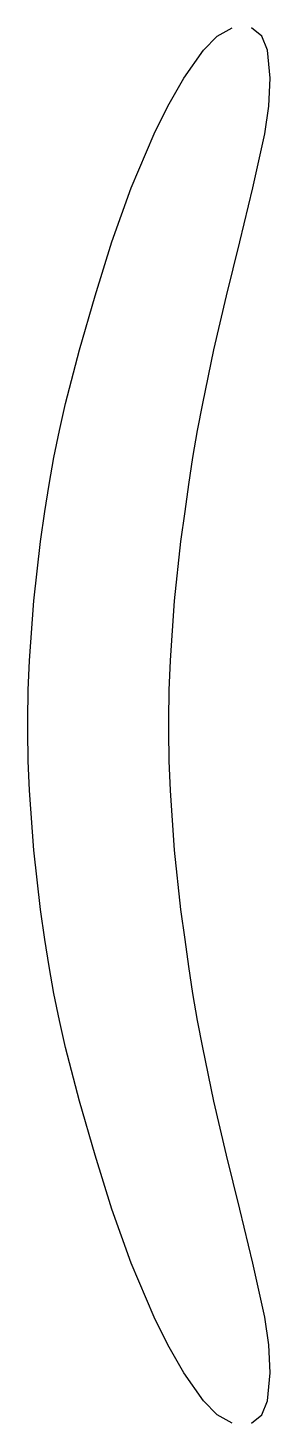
# Model space of a CAD drawing. Header units: metres. Extents: x 0 to 347, y -1000 to 1000.
import ezdxf

# ---------------------------------------------------------------- set-up
doc = ezdxf.new("R2010")
doc.units = ezdxf.units.M
doc.layers.add('3D-Nasen-Endleiste', color=5, linetype='CONTINUOUS')

msp = doc.modelspace()

# ---------------------------------------------------------------- linework, layer by layer
at = {"layer": '3D-Nasen-Endleiste'}
for p, q in [((271.605215, 988), (293.111885, 1000)), ((335.605215, 988), (320.541885, 1000)), ((251.845218, 968), (271.605215, 988)), ((343.845218, 968), (335.605215, 988)), ((223.551887, 928), (251.845218, 968)), ((347.361887, 928), (343.845218, 968)), ((200.858551, 888), (223.551887, 928)), ((345.298551, 888), (347.361887, 928)), ((181.045216, 848), (200.858551, 888)), ((339.775216, 848), (345.298551, 888)), ((147.899986, 770.67), (181.045216, 848)), ((322.689986, 770.67), (339.775216, 848)), ((120.181181, 693.34), (147.899986, 770.67)), ((303.741181, 693.34), (322.689986, 770.67)), ((96.315541, 616.01), (120.181181, 693.34)), ((284.695541, 616.01), (303.741181, 693.34)), ((73.863178, 538.68), (96.315541, 616.01)), ((266.723178, 538.68), (284.695541, 616.01)), ((54.008209, 461.35), (73.863178, 538.68)), ((250.678209, 461.35), (266.723178, 538.68)), ((45.2226, 422.68), (54.008209, 461.35)), ((243.2226, 422.68), (250.678209, 461.35)), ((37.284789, 384.01), (45.2226, 422.68)), ((236.494789, 384.01), (243.2226, 422.68)), ((30.326958, 345.34), (37.284789, 384.01)), ((230.886958, 345.34), (236.494789, 384.01)), ((24.202232, 306.67), (30.326958, 345.34)), ((225.312232, 306.67), (230.886958, 345.34)), ((18.129391, 264), (24.202232, 306.67)), ((219.239391, 264), (225.312232, 306.67)), ((8.407266, 178.67), (18.129391, 264)), ((210.077266, 178.67), (219.239391, 264)), ((2.141022, 93.34), (8.407266, 178.67)), ((204.361022, 93.34), (210.077266, 178.67)), ((0.440033, 50.67), (2.141022, 93.34)), ((202.660033, 50.67), (204.361022, 93.34)), ((0, 8), (0.440033, 50.67)), ((202.22, 8), (202.660033, 50.67)), ((0, 0), (0, 8)), ((0, -8), (0, 0)), ((202.22, 0), (202.22, 8)), ((202.22, -8), (202.22, 0)), ((0.440033, -50.67), (0, -8)), ((202.660033, -50.67), (202.22, -8)), ((2.141022, -93.34), (0.440033, -50.67)), ((204.361022, -93.34), (202.660033, -50.67)), ((8.407266, -178.67), (2.141022, -93.34)), ((210.077266, -178.67), (204.361022, -93.34)), ((18.129391, -264), (8.407266, -178.67)), ((219.239391, -264), (210.077266, -178.67)), ((24.202232, -306.67), (18.129391, -264)), ((225.312232, -306.67), (219.239391, -264)), ((30.326958, -345.34), (24.202232, -306.67)), ((230.886958, -345.34), (225.312232, -306.67)), ((37.284789, -384.01), (30.326958, -345.34)), ((236.494789, -384.01), (230.886958, -345.34)), ((45.2226, -422.68), (37.284789, -384.01)), ((243.2226, -422.68), (236.494789, -384.01)), ((54.008209, -461.35), (45.2226, -422.68)), ((250.678209, -461.35), (243.2226, -422.68)), ((73.863178, -538.68), (54.008209, -461.35)), ((266.723178, -538.68), (250.678209, -461.35)), ((96.315541, -616.01), (73.863178, -538.68)), ((284.695541, -616.01), (266.723178, -538.68)), ((120.181181, -693.34), (96.315541, -616.01)), ((303.741181, -693.34), (284.695541, -616.01)), ((147.899986, -770.67), (120.181181, -693.34)), ((322.689986, -770.67), (303.741181, -693.34)), ((181.045216, -848), (147.899986, -770.67)), ((339.775216, -848), (322.689986, -770.67)), ((200.858551, -888), (181.045216, -848)), ((345.298551, -888), (339.775216, -848)), ((223.551887, -928), (200.858551, -888)), ((347.361887, -928), (345.298551, -888)), ((251.845218, -968), (223.551887, -928)), ((343.845218, -968), (347.361887, -928)), ((271.605215, -988), (251.845218, -968)), ((335.605215, -988), (343.845218, -968)), ((293.111885, -1000), (271.605215, -988)), ((320.541885, -1000), (335.605215, -988))]:
    msp.add_line(p, q, dxfattribs=at)

doc.saveas('drawing.dxf')
